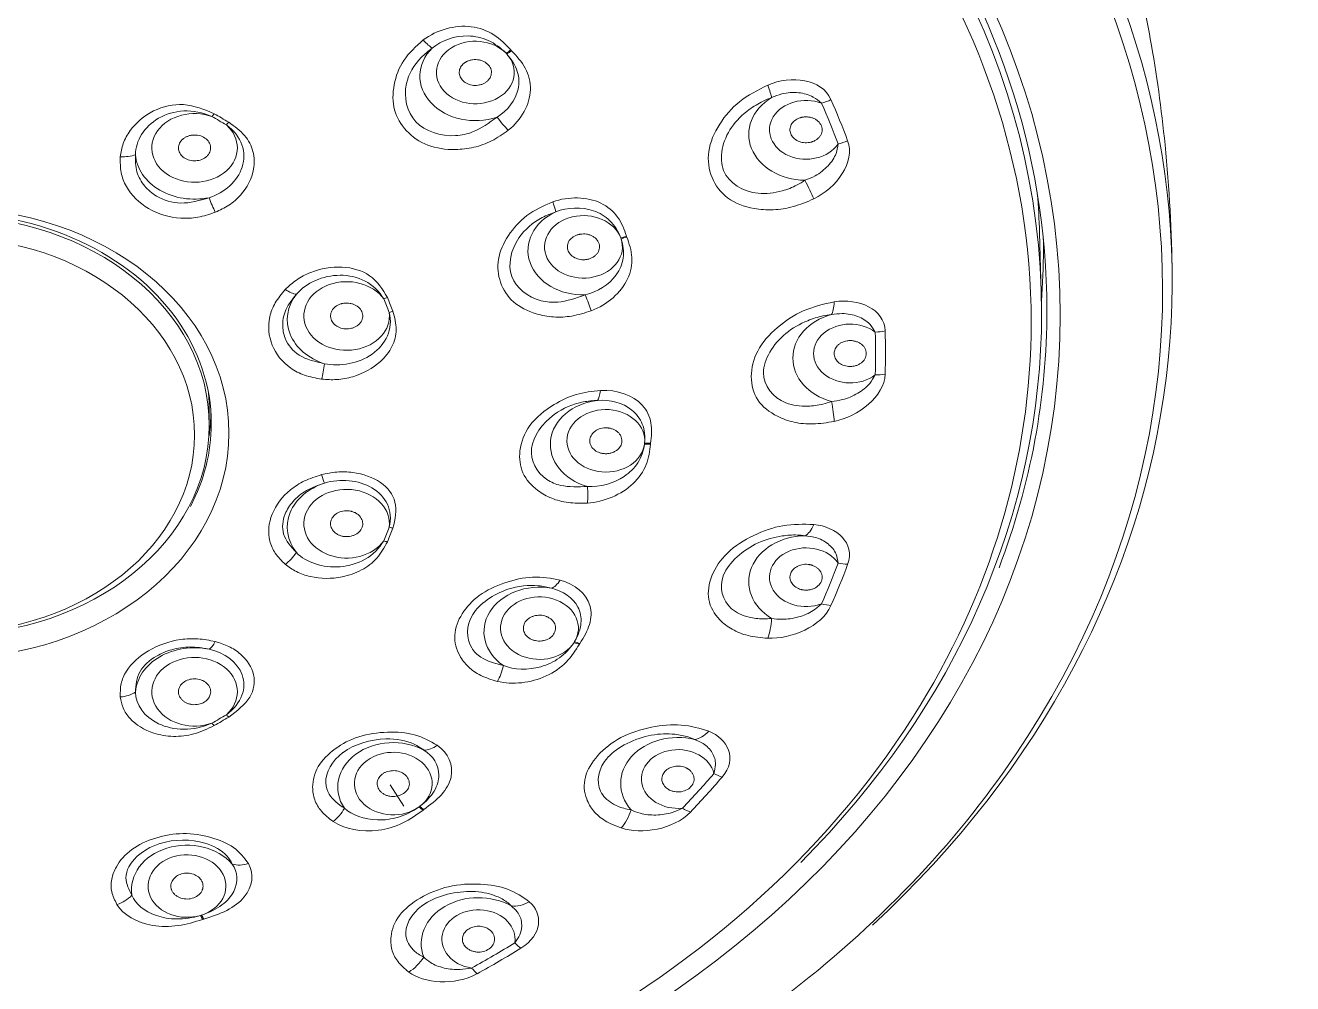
# Model space of a CAD drawing. Extents: x 4791 to 7950, y -233 to 2082.
# Drawn here: x 5966.47 to 6005.82, y 1169.87 to 1199.62 of the extents above; entities that cross this region are included whole.
import ezdxf

# ---------------------------------------------------------------- set-up
doc = ezdxf.new("R2010")
doc.units = 0
doc.header["$LTSCALE"] = 10
doc.header["$MEASUREMENT"] = 0
doc.layers.add('1', color=7, linetype='CONTINUOUS', true_color=0xffffff)

msp = doc.modelspace()

# ---------------------------------------------------------------- linework, layer by layer
at = {"layer": '1', "color": 7, "linetype": 'Continuous', "lineweight": 18}
for p, q in [((5998.017, 1191.34), (5997.963, 1193.181)), ((5972.182, 1187.201), (5972.182, 1187.673)), ((5978.224, 1175.378), (5977.802, 1176.043))]:
    msp.add_line(p, q, dxfattribs=at)
at = {"layer": '1', "color": 7, "linetype": 'Continuous', "lineweight": 13}
for centre, major_axis, ratio, start_param, end_param in [((5964.082, 1191.41), (37.699, 0), 0.802817, 5.785835, 9.921285), ((5964.082, 1190.416), (33.622, 0), 0.802817, 0, 3.141593), ((5978.702, 1199.544), (-0.477, 0.642), 0.171055, 2.055295, 2.752158), ((5980.442, 1198.161), (1.209, 0), 0.802817, 0.662184, 6.914598), ((5980.442, 1198.05), (-1.723, 0), 0.802817, 5.603381, 8.256586), ((5964.082, 1188.243), (21.709, 0), 0.802817, 0.645942, 0.647655), ((5964.082, 1188.256), (21.895, 0), 0.802817, 0.645942, 0.647655), ((5989.253, 1198.25), (-0.384, 0.923), 0.077926, 3.456905, 4.134934), ((5990.712, 1196.241), (-1.779, 0), 0.802817, 5.359245, 7.835444), ((5990.712, 1196.381), (1.136, 0), 0.802817, 1.132001, 5.779503), ((5964.082, 1189.435), (28.789, 0), 0.802817, 0.285362, 0.342957), ((5964.082, 1189.464), (-29.098, 0), 0.802817, 3.426954, 3.484549), ((5971.724, 1195.819), (1.328, 0), 0.802817, 1.151939, 7.016202), ((5964.082, 1187.375), (14.302, 0), 0.802817, 0.923169, 0.961787), ((5964.082, 1187.381), (-14.424, 0), 0.802817, 4.064761, 4.10338), ((5981.318, 1196.762), (-0.498, 0.626), 0.188606, 1.399003, 2.095866), ((5969.373, 1195.944), (-0.797, 0.064), 0.498784, 1.667729, 2.309184), ((5971.724, 1195.707), (-1.842, 0), 0.802817, 0.067887, 1.817068), ((5990.667, 1194.754), (-0.439, 0.899), 0.036724, 4.08237, 4.760399), ((5972.298, 1194.238), (-0.296, 0.743), 0.129985, 1.471955, 2.11341), ((5982.685, 1194.558), (-0.262, 0.756), 0.022344, 3.428244, 4.125107), ((5983.8, 1192.635), (-1.723, 0), 0.802817, 5.233782, 7.886987), ((5983.8, 1192.747), (1.209, 0), 0.802817, 0.292585, 6.544999), ((5964.082, 1188.243), (21.709, 0), 0.802817, 0.276343, 0.278056), ((5964.082, 1188.256), (21.895, 0), 0.802817, 0.276343, 0.278056), ((5976.446, 1190.6), (1.328, 0), 0.802817, 0.52362, 6.387883), ((5976.446, 1190.489), (-1.842, 0), 0.802817, 5.722754, 7.471935), ((5974.45, 1191.86), (-0.583, 0.548), 0.361557, 2.04329, 2.684746), ((5983.874, 1191.206), (-0.285, 0.748), 0.001191, 4.078277, 4.77514), ((5964.082, 1187.375), (14.302, 0), 0.802817, 0.29485, 0.333468), ((5964.082, 1187.381), (-14.424, 0), 0.802817, 3.436443, 3.475061), ((5991.292, 1191.589), (-0.149, 0.989), 0.255139, 3.40608, 4.084109), ((5992.082, 1189.295), (-1.779, 0), 0.802817, 5.045086, 7.521285), ((5992.082, 1189.435), (1.136, 0), 0.802817, 0.817842, 5.465344), ((5964.082, 1189.435), (28.789, 0), 0.802817, 6.254388, 6.311983), ((5964.082, 1189.464), (-29.098, 0), 0.802817, 3.112795, 3.17039), ((5964.082, 1190.416), (33.622, 0), 0.802817, 5.811161, 6.283185), ((5975.568, 1189.099), (0.102, 0.793), 0.235173, 4.123536, 4.764992), ((5984.157, 1188.754), (-0.033, 0.799), 0.23584, 3.38706, 4.083923), ((5984.495, 1186.613), (-1.723, 0), 0.802817, 4.864183, 7.517388), ((5984.495, 1186.725), (1.209, 0), 0.802817, 6.206171, 12.458585), ((5991.292, 1187.914), (-0.207, 0.978), 0.211817, 4.021184, 4.699213), ((5964.082, 1188.243), (21.709, 0), 0.802817, 6.189929, 6.191642), ((5964.082, 1188.256), (21.895, 0), 0.802817, 6.189929, 6.191642), ((5976.446, 1184.039), (-1.842, 0), 0.802817, 5.094435, 6.843617), ((5975.568, 1186.159), (-0.209, 0.772), 0.051066, 2.237408, 2.878863), ((5976.446, 1184.15), (1.328, 0), 0.802817, 6.178487, 12.04275), ((5983.756, 1185.283), (-0.057, 0.798), 0.213942, 4.030695, 4.727559), ((5964.082, 1187.375), (14.302, 0), 0.802817, 5.949717, 5.988335), ((5964.082, 1187.381), (-14.424, 0), 0.802817, 2.808124, 2.846742), ((5990.712, 1182.349), (-1.779, 0), 0.802817, 4.730926, 7.207126), ((5990.667, 1184.749), (0.101, 0.995), 0.430232, 3.401297, 4.079326), ((5990.712, 1182.488), (1.136, 0), 0.802817, 0.503683, 5.151184), ((5974.45, 1183.398), (0.518, 0.61), 0.545664, 4.285942, 4.927398), ((5964.082, 1189.435), (28.789, 0), 0.802817, 5.940229, 5.997824), ((5964.082, 1189.464), (-29.098, 0), 0.802817, 2.798636, 2.856231), ((5982.433, 1180.796), (-1.723, 0), 0.802817, 4.494584, 7.147789), ((5982.917, 1182.915), (0.21, 0.772), 0.4406, 3.413161, 4.110024), ((5982.433, 1180.907), (1.209, 0), 0.802817, 5.836572, 12.088986), ((5989.253, 1181.254), (0.039, 0.999), 0.38903, 4.004609, 4.682638), ((5971.724, 1178.82), (-1.842, 0), 0.802817, 4.466117, 6.215298), ((5972.298, 1181.02), (0.194, 0.776), 0.314092, 3.400765, 4.042221), ((5964.082, 1188.243), (21.709, 0), 0.802817, 5.82033, 5.822043), ((5964.082, 1188.256), (21.895, 0), 0.802817, 5.82033, 5.822043), ((5971.724, 1178.932), (1.328, 0), 0.802817, 5.550169, 11.414432), ((5980.981, 1179.794), (0.184, 0.778), 0.420913, 4.049348, 4.746211), ((5969.373, 1179.314), (0.796, 0.076), 0.682891, 4.703911, 5.345367), ((5964.082, 1187.375), (14.302, 0), 0.802817, 5.321398, 5.360017), ((5964.082, 1187.381), (-14.424, 0), 0.802817, 2.179806, 2.218424), ((5977.893, 1175.969), (-1.723, 0), 0.802817, 4.124985, 6.77819), ((5986.735, 1176.082), (-1.779, 0), 0.802817, 4.416767, 6.892966), ((5987.44, 1178.399), (0.372, 0.928), 0.586065, 3.453141, 4.13117), ((5977.893, 1176.081), (1.209, 0), 0.802817, 5.466973, 11.719387), ((5979.133, 1177.83), (0.466, 0.65), 0.60897, 3.524004, 4.220867), ((5986.735, 1176.222), (1.136, 0), 0.802817, 0.189523, 4.837025), ((5964.082, 1189.435), (28.789, 0), 0.802817, 5.626069, 5.683664), ((5964.082, 1189.464), (-29.098, 0), 0.802817, 2.484477, 2.542072), ((5975.924, 1175.481), (0.44, 0.668), 0.594154, 4.150374, 4.847237), ((5964.082, 1188.243), (21.709, 0), 0.802817, 5.450731, 5.452444), ((5964.082, 1188.256), (21.895, 0), 0.802817, 5.450731, 5.452444), ((5984.75, 1175.426), (0.305, 0.952), 0.551016, 4.041311, 4.719339), ((5971.488, 1172.785), (-1.723, 0), 0.802817, 3.755386, 6.408591), ((5971.488, 1172.897), (1.209, 0), 0.802817, 5.097374, 11.349788), ((5973.317, 1174.185), (0.701, 0.386), 0.71821, 3.743966, 4.440829), ((5969.268, 1172.926), (0.681, 0.421), 0.710265, 4.358529, 5.055392), ((5980.54, 1171.109), (-1.779, 0), 0.802817, 4.102608, 6.578807), ((5981.927, 1173.16), (0.657, 0.753), 0.707384, 3.581206, 4.259235), ((5964.082, 1188.243), (21.709, 0), 0.802817, 5.081131, 5.082845), ((5980.54, 1171.249), (1.136, 0), 0.802817, 6.158549, 10.806051), ((5964.082, 1188.256), (21.895, 0), 0.802817, 5.081131, 5.082845), ((5964.082, 1189.435), (28.789, 0), 0.802817, 5.31191, 5.369505), ((5964.082, 1189.464), (-29.098, 0), 0.802817, 2.170317, 2.227912), ((5978.224, 1171), (0.588, 0.809), 0.68192, 4.148747, 4.826776)]:
    msp.add_ellipse(centre, major_axis=major_axis, ratio=ratio, start_param=start_param, end_param=end_param, dxfattribs=at)
at = {"layer": '1', "color": 7, "linetype": 'Continuous', "lineweight": 18}
for centre, major_axis, ratio, start_param, end_param in [((5964.082, 1191.685), (-37.999, 0), 0.802817, 2.426765, 7.349349), ((5964.082, 1190.784), (34.11, 0), 0.802817, 0, 3.141593), ((5964.082, 1190.7), (-33.944, 0), 0.802817, 3.141593, 6.283185), ((5981.395, 1199.235), (0.582, 0.549), 0.47549, 4.291147, 4.525562), ((5981.418, 1199.211), (-0.583, -0.548), 0.476105, 1.1504, 1.384815), ((5991.195, 1197.803), (-0.914, -0.406), 0.561503, 1.326064, 1.639952), ((5972.264, 1197.27), (0.391, 0.698), 0.341074, 4.165272, 4.318919), ((5972.711, 1197.009), (-0.415, -0.684), 0.3597, 1.036066, 1.189713), ((5991.707, 1196.537), (0.939, 0.343), 0.572113, 4.506294, 4.820182), ((5964.082, 1192.542), (-33.89, 0), 0.802817, 3.165155, 3.210217), ((5964.082, 1187.251), (8.162, 0), 0.802817, 0, 3.141593), ((5984.957, 1193.504), (0.754, 0.268), 0.573324, 4.511292, 4.745707), ((5984.967, 1193.475), (-0.754, -0.266), 0.573604, 1.370875, 1.60529), ((5964.082, 1192.661), (-34, 0), 0.802817, 3.141593, 3.154355), ((5964.082, 1192.661), (-34, 0), 0.802817, 3.08259, 3.141593), ((5977.596, 1191.61), (0.735, 0.317), 0.56338, 4.473923, 4.62757), ((5977.767, 1191.189), (-0.748, -0.283), 0.570495, 1.35824, 1.511887), ((5964.082, 1190.7), (-33.944, 0), 0.802817, 2.464874, 3.141593), ((5964.082, 1190.784), (34.11, 0), 0.802817, 5.986698, 6.283185), ((5992.859, 1190.696), (-0.999, -0.036), 0.595978, 1.549416, 1.863304), ((5992.859, 1189.365), (0.999, -0.036), 0.595978, 4.73377, 5.047658), ((5964.082, 1187.673), (8.1, 0), 0.802817, 0, 0.086737), ((5964.082, 1187.673), (8.15, 0), 0.802817, 6.162038, 6.274546), ((5964.082, 1187.251), (8.162, 0), 0.802817, 5.881454, 6.283185), ((5985.697, 1187.097), (-0.795, 0.093), 0.593634, 1.639844, 1.874259), ((5985.7, 1187.127), (0.795, -0.091), 0.593728, 4.780176, 5.014591), ((5977.767, 1184.516), (0.748, -0.283), 0.570495, 4.924945, 5.078592), ((5977.596, 1184.094), (-0.735, 0.317), 0.56338, 1.809262, 1.962909), ((5991.707, 1183.525), (-0.939, 0.343), 0.572113, 1.776892, 2.09078), ((5991.195, 1182.259), (0.914, -0.406), 0.561503, 4.957121, 5.27101), ((5983.507, 1180.938), (-0.679, 0.422), 0.533491, 1.89099, 2.125405), ((5983.524, 1180.965), (0.68, -0.421), 0.533946, 5.031556, 5.265971), ((5964.082, 1190.416), (33.622, 0), 0.802817, 3.695986, 5.811161), ((5972.264, 1178.435), (-0.391, 0.698), 0.341074, 2.117913, 2.27156), ((5972.711, 1178.695), (0.415, -0.684), 0.3597, 5.247119, 5.400766), ((5964.082, 1191.41), (37.699, 0), 0.802817, 5.156583, 5.785835), ((5987.851, 1176.99), (-0.761, 0.648), 0.492247, 1.967614, 2.281502), ((5978.694, 1175.83), (-0.472, 0.646), 0.401296, 2.073075, 2.30749), ((5978.721, 1175.851), (0.473, -0.645), 0.402051, 5.214009, 5.448424), ((5986.876, 1175.913), (0.721, -0.693), 0.472065, 5.138271, 5.45216), ((5971.907, 1172.463), (-0.237, 0.764), 0.214905, 2.176636, 2.411051), ((5971.942, 1172.474), (0.238, -0.764), 0.215857, 5.317918, 5.552333), ((5981.668, 1171.732), (-0.527, 0.85), 0.364196, 2.102354, 2.416242), ((5980.326, 1170.949), (0.481, -0.877), 0.336418, 5.262421, 5.576309)]:
    msp.add_ellipse(centre, major_axis=major_axis, ratio=ratio, start_param=start_param, end_param=end_param, dxfattribs=at)
for centre, major_axis in [((5964.082, 1190.624), (-34.52, 0)), ((5964.082, 1187.201), (-8.1, 0))]:
    msp.add_ellipse(centre, major_axis=major_axis, ratio=0.802817, dxfattribs=at)
at = {"layer": '1', "color": 7, "linetype": 'Continuous', "lineweight": 13}
for centre, major_axis in [((5964.082, 1186.959), (-8.709, 0)), ((5964.082, 1186.904), (7.641, 0))]:
    msp.add_ellipse(centre, major_axis=major_axis, ratio=0.802817, dxfattribs=at)
at = {"layer": '1', "color": 7, "linetype": 'Continuous', "lineweight": 18}
for points, knots in [([(6002.081, 1191.852), (6002.07, 1193.214), (6001.936, 1195.673), (6001.48, 1198.956), (6000.965, 1201.432), (6000.496, 1203.245), (6000.076, 1204.663), (5999.65, 1205.949), (5999.172, 1207.256), (5998.531, 1208.847), (5997.56, 1210.978), (5996.052, 1213.795), (5993.845, 1217.184), (5991.987, 1219.466), (5990.9, 1220.652)], [0, 0, 0, 0, 0.128474, 0.233219, 0.313212, 0.367991, 0.411653, 0.454626, 0.496901, 0.544064, 0.617151, 0.71802, 0.846086, 1, 1, 1, 1]), ([(5980.745, 1197.842), (5980.758, 1197.85), (5980.784, 1197.867), (5980.83, 1197.906), (5980.88, 1197.962), (5980.921, 1198.037), (5980.95, 1198.145), (5980.933, 1198.284), (5980.831, 1198.431), (5980.69, 1198.517), (5980.559, 1198.554), (5980.456, 1198.565), (5980.354, 1198.559), (5980.256, 1198.537), (5980.189, 1198.509), (5980.148, 1198.486), (5980.122, 1198.47), (5980.055, 1198.423), (5979.972, 1198.326), (5979.937, 1198.201), (5979.945, 1198.101), (5979.967, 1198.028), (5980.006, 1197.96), (5980.077, 1197.878), (5980.202, 1197.798), (5980.385, 1197.752), (5980.546, 1197.763), (5980.649, 1197.794), (5980.705, 1197.819), (5980.732, 1197.834), (5980.745, 1197.842)], [0, 0, 0, 0, 0.015625, 0.03125, 0.0625, 0.09375, 0.125, 0.1875, 0.25, 0.3125, 0.34375, 0.375, 0.40625, 0.4375, 0.46875, 0.476562, 0.484375, 0.5, 0.5625, 0.625, 0.65625, 0.6875, 0.71875, 0.75, 0.8125, 0.875, 0.9375, 0.96875, 0.984375, 1, 1, 1, 1]), ([(5991.195, 1197.207), (5991.112, 1197.276), (5990.914, 1197.443), (5990.477, 1197.559), (5990.016, 1197.53), (5989.747, 1197.423), (5989.64, 1197.381)], [0, 0, 0, 0, 0.208279, 0.500324, 0.801781, 1, 1, 1, 1]), ([(5990.867, 1195.999), (5990.875, 1196.001), (5990.891, 1196.006), (5990.923, 1196.017), (5990.978, 1196.039), (5991.048, 1196.08), (5991.118, 1196.142), (5991.189, 1196.239), (5991.227, 1196.379), (5991.183, 1196.548), (5991.076, 1196.666), (5990.96, 1196.733), (5990.863, 1196.767), (5990.76, 1196.783), (5990.674, 1196.783), (5990.616, 1196.775), (5990.584, 1196.769), (5990.564, 1196.764), (5990.548, 1196.76), (5990.533, 1196.756), (5990.506, 1196.747), (5990.426, 1196.716), (5990.341, 1196.658), (5990.272, 1196.576), (5990.223, 1196.486), (5990.202, 1196.364), (5990.241, 1196.221), (5990.345, 1196.095), (5990.499, 1196.008), (5990.652, 1195.977), (5990.773, 1195.981), (5990.833, 1195.991), (5990.863, 1195.998), (5990.867, 1195.999)], [0, 0, 0, 0, 0.007812, 0.015625, 0.03125, 0.0625, 0.09375, 0.125, 0.1875, 0.25, 0.3125, 0.34375, 0.375, 0.40625, 0.4375, 0.453125, 0.460938, 0.46875, 0.472656, 0.476562, 0.484375, 0.5, 0.5625, 0.59375, 0.625, 0.6875, 0.75, 0.8125, 0.875, 0.9375, 0.96875, 0.996094, 1, 1, 1, 1]), ([(5972.128, 1195.583), (5972.138, 1195.594), (5972.156, 1195.616), (5972.187, 1195.664), (5972.214, 1195.727), (5972.227, 1195.807), (5972.217, 1195.915), (5972.155, 1196.042), (5972.012, 1196.16), (5971.822, 1196.223), (5971.65, 1196.222), (5971.523, 1196.189), (5971.435, 1196.15), (5971.372, 1196.106), (5971.334, 1196.071), (5971.315, 1196.05), (5971.288, 1196.017), (5971.255, 1195.965), (5971.22, 1195.864), (5971.222, 1195.733), (5971.298, 1195.59), (5971.435, 1195.479), (5971.615, 1195.417), (5971.811, 1195.413), (5971.964, 1195.46), (5972.066, 1195.523), (5972.109, 1195.562), (5972.128, 1195.583)], [0, 0, 0, 0, 0.015625, 0.03125, 0.0625, 0.09375, 0.125, 0.1875, 0.25, 0.3125, 0.375, 0.40625, 0.4375, 0.46875, 0.484375, 0.492188, 0.5, 0.53125, 0.5625, 0.625, 0.6875, 0.75, 0.8125, 0.875, 0.9375, 0.96875, 1, 1, 1, 1]), ([(5990.679, 1194.814), (5990.787, 1194.856), (5991.056, 1194.963), (5991.413, 1195.247), (5991.657, 1195.607), (5991.692, 1195.842), (5991.707, 1195.941)], [0, 0, 0, 0, 0.200427, 0.49953, 0.790892, 1, 1, 1, 1]), ([(5983.939, 1192.361), (5983.955, 1192.365), (5983.986, 1192.374), (5984.047, 1192.396), (5984.119, 1192.434), (5984.191, 1192.493), (5984.266, 1192.584), (5984.313, 1192.719), (5984.284, 1192.886), (5984.192, 1193.007), (5984.086, 1193.079), (5983.995, 1193.12), (5983.897, 1193.143), (5983.796, 1193.151), (5983.721, 1193.144), (5983.673, 1193.135), (5983.641, 1193.128), (5983.557, 1193.103), (5983.436, 1193.036), (5983.347, 1192.93), (5983.309, 1192.835), (5983.297, 1192.761), (5983.303, 1192.686), (5983.333, 1192.589), (5983.413, 1192.478), (5983.563, 1192.382), (5983.717, 1192.345), (5983.828, 1192.345), (5983.892, 1192.352), (5983.923, 1192.358), (5983.939, 1192.361)], [0, 0, 0, 0, 0.015625, 0.03125, 0.0625, 0.09375, 0.125, 0.1875, 0.25, 0.3125, 0.34375, 0.375, 0.40625, 0.4375, 0.46875, 0.476562, 0.484375, 0.5, 0.5625, 0.625, 0.65625, 0.6875, 0.71875, 0.75, 0.8125, 0.875, 0.9375, 0.96875, 0.984375, 1, 1, 1, 1]), ([(5976.601, 1190.219), (5976.617, 1190.223), (5976.648, 1190.232), (5976.707, 1190.256), (5976.776, 1190.295), (5976.845, 1190.354), (5976.916, 1190.445), (5976.959, 1190.577), (5976.929, 1190.74), (5976.822, 1190.881), (5976.682, 1190.961), (5976.555, 1190.995), (5976.455, 1191.004), (5976.372, 1190.999), (5976.316, 1190.988), (5976.285, 1190.98), (5976.239, 1190.967), (5976.174, 1190.94), (5976.072, 1190.875), (5975.978, 1190.768), (5975.934, 1190.616), (5975.964, 1190.461), (5976.064, 1190.326), (5976.22, 1190.231), (5976.378, 1190.197), (5976.507, 1190.199), (5976.57, 1190.211), (5976.601, 1190.219)], [0, 0, 0, 0, 0.015625, 0.03125, 0.0625, 0.09375, 0.125, 0.1875, 0.25, 0.3125, 0.375, 0.40625, 0.4375, 0.46875, 0.484375, 0.492188, 0.5, 0.53125, 0.5625, 0.625, 0.6875, 0.75, 0.8125, 0.875, 0.9375, 0.96875, 1, 1, 1, 1]), ([(5977.767, 1190.712), (5977.832, 1190.456), (5977.81, 1190.204), (5977.614, 1189.759), (5977.443, 1189.564), (5976.816, 1189.122), (5976.247, 1189.021), (5975.759, 1189.116)], [0, 0, 0, 0, 0.25, 0.25, 0.5, 0.5, 1, 1, 1, 1]), ([(5992.859, 1190.1), (5992.808, 1190.187), (5992.686, 1190.395), (5992.328, 1190.611), (5991.897, 1190.696), (5991.614, 1190.659), (5991.501, 1190.645)], [0, 0, 0, 0, 0.208279, 0.500324, 0.801781, 1, 1, 1, 1]), ([(5992.083, 1189.033), (5992.091, 1189.033), (5992.109, 1189.034), (5992.143, 1189.036), (5992.203, 1189.043), (5992.286, 1189.065), (5992.377, 1189.107), (5992.481, 1189.181), (5992.571, 1189.305), (5992.595, 1189.477), (5992.538, 1189.616), (5992.454, 1189.708), (5992.374, 1189.764), (5992.283, 1189.805), (5992.201, 1189.826), (5992.143, 1189.833), (5992.11, 1189.836), (5992.089, 1189.836), (5992.073, 1189.836), (5992.056, 1189.836), (5992.028, 1189.834), (5991.939, 1189.824), (5991.836, 1189.79), (5991.739, 1189.729), (5991.658, 1189.656), (5991.591, 1189.545), (5991.573, 1189.399), (5991.623, 1189.254), (5991.736, 1189.132), (5991.87, 1189.065), (5991.986, 1189.039), (5992.048, 1189.033), (5992.079, 1189.033), (5992.083, 1189.033)], [0, 0, 0, 0, 0.007812, 0.015625, 0.03125, 0.0625, 0.09375, 0.125, 0.1875, 0.25, 0.3125, 0.34375, 0.375, 0.40625, 0.4375, 0.453125, 0.460938, 0.46875, 0.472656, 0.476562, 0.484375, 0.5, 0.5625, 0.59375, 0.625, 0.6875, 0.75, 0.8125, 0.875, 0.9375, 0.96875, 0.996094, 1, 1, 1, 1]), ([(5991.501, 1187.945), (5991.615, 1187.96), (5991.898, 1187.996), (5992.328, 1188.18), (5992.685, 1188.464), (5992.808, 1188.679), (5992.859, 1188.769)], [0, 0, 0, 0, 0.200427, 0.49953, 0.790892, 1, 1, 1, 1]), ([(5984.451, 1186.325), (5984.468, 1186.323), (5984.501, 1186.322), (5984.568, 1186.326), (5984.652, 1186.34), (5984.745, 1186.374), (5984.856, 1186.438), (5984.961, 1186.55), (5985.009, 1186.714), (5984.977, 1186.853), (5984.912, 1186.952), (5984.845, 1187.015), (5984.764, 1187.066), (5984.673, 1187.103), (5984.6, 1187.118), (5984.551, 1187.124), (5984.518, 1187.126), (5984.429, 1187.127), (5984.286, 1187.1), (5984.156, 1187.027), (5984.077, 1186.949), (5984.033, 1186.883), (5984.004, 1186.812), (5983.988, 1186.713), (5984.013, 1186.586), (5984.11, 1186.453), (5984.237, 1186.374), (5984.341, 1186.341), (5984.403, 1186.329), (5984.435, 1186.326), (5984.451, 1186.325)], [0, 0, 0, 0, 0.015625, 0.03125, 0.0625, 0.09375, 0.125, 0.1875, 0.25, 0.3125, 0.34375, 0.375, 0.40625, 0.4375, 0.46875, 0.476562, 0.484375, 0.5, 0.5625, 0.625, 0.65625, 0.6875, 0.71875, 0.75, 0.8125, 0.875, 0.9375, 0.96875, 0.984375, 1, 1, 1, 1]), ([(5976.292, 1183.768), (5976.308, 1183.764), (5976.34, 1183.757), (5976.406, 1183.749), (5976.49, 1183.748), (5976.588, 1183.763), (5976.712, 1183.803), (5976.844, 1183.89), (5976.94, 1184.035), (5976.956, 1184.2), (5976.902, 1184.331), (5976.823, 1184.418), (5976.749, 1184.473), (5976.678, 1184.507), (5976.625, 1184.525), (5976.594, 1184.534), (5976.547, 1184.544), (5976.474, 1184.553), (5976.344, 1184.549), (5976.19, 1184.506), (5976.043, 1184.404), (5975.954, 1184.265), (5975.936, 1184.109), (5975.993, 1183.958), (5976.096, 1183.856), (5976.202, 1183.797), (5976.261, 1183.776), (5976.292, 1183.768)], [0, 0, 0, 0, 0.015625, 0.03125, 0.0625, 0.09375, 0.125, 0.1875, 0.25, 0.3125, 0.375, 0.40625, 0.4375, 0.46875, 0.484375, 0.492188, 0.5, 0.53125, 0.5625, 0.625, 0.6875, 0.75, 0.8125, 0.875, 0.9375, 0.96875, 1, 1, 1, 1]), ([(5991.707, 1182.928), (5991.692, 1183.023), (5991.657, 1183.251), (5991.413, 1183.545), (5991.055, 1183.729), (5990.786, 1183.763), (5990.679, 1183.777)], [0, 0, 0, 0, 0.208279, 0.500324, 0.801781, 1, 1, 1, 1]), ([(5990.558, 1182.106), (5990.566, 1182.104), (5990.582, 1182.1), (5990.616, 1182.094), (5990.676, 1182.086), (5990.764, 1182.086), (5990.866, 1182.103), (5990.994, 1182.148), (5991.127, 1182.243), (5991.216, 1182.401), (5991.216, 1182.547), (5991.17, 1182.656), (5991.116, 1182.729), (5991.045, 1182.791), (5990.976, 1182.831), (5990.923, 1182.852), (5990.893, 1182.863), (5990.873, 1182.868), (5990.857, 1182.872), (5990.842, 1182.876), (5990.814, 1182.882), (5990.726, 1182.894), (5990.614, 1182.887), (5990.498, 1182.854), (5990.393, 1182.804), (5990.287, 1182.716), (5990.214, 1182.581), (5990.206, 1182.43), (5990.266, 1182.287), (5990.368, 1182.19), (5990.468, 1182.136), (5990.525, 1182.115), (5990.554, 1182.107), (5990.558, 1182.106)], [0, 0, 0, 0, 0.007812, 0.015625, 0.03125, 0.0625, 0.09375, 0.125, 0.1875, 0.25, 0.3125, 0.34375, 0.375, 0.40625, 0.4375, 0.453125, 0.460938, 0.46875, 0.472656, 0.476562, 0.484375, 0.5, 0.5625, 0.59375, 0.625, 0.6875, 0.75, 0.8125, 0.875, 0.9375, 0.96875, 0.996094, 1, 1, 1, 1]), ([(5989.64, 1181.209), (5989.748, 1181.196), (5990.017, 1181.162), (5990.478, 1181.232), (5990.914, 1181.415), (5991.112, 1181.59), (5991.195, 1181.663)], [0, 0, 0, 0, 0.200427, 0.49953, 0.790892, 1, 1, 1, 1]), ([(5982.213, 1180.547), (5982.227, 1180.541), (5982.258, 1180.531), (5982.322, 1180.514), (5982.406, 1180.504), (5982.509, 1180.508), (5982.641, 1180.535), (5982.789, 1180.609), (5982.908, 1180.748), (5982.941, 1180.888), (5982.924, 1180.998), (5982.89, 1181.077), (5982.838, 1181.148), (5982.769, 1181.208), (5982.708, 1181.244), (5982.665, 1181.263), (5982.636, 1181.275), (5982.552, 1181.302), (5982.407, 1181.318), (5982.253, 1181.287), (5982.145, 1181.238), (5982.074, 1181.189), (5982.015, 1181.131), (5981.956, 1181.043), (5981.921, 1180.918), (5981.953, 1180.766), (5982.035, 1180.655), (5982.117, 1180.595), (5982.17, 1180.566), (5982.198, 1180.553), (5982.213, 1180.547)], [0, 0, 0, 0, 0.015625, 0.03125, 0.0625, 0.09375, 0.125, 0.1875, 0.25, 0.3125, 0.34375, 0.375, 0.40625, 0.4375, 0.46875, 0.476562, 0.484375, 0.5, 0.5625, 0.625, 0.65625, 0.6875, 0.71875, 0.75, 0.8125, 0.875, 0.9375, 0.96875, 0.984375, 1, 1, 1, 1]), ([(5971.319, 1178.696), (5971.329, 1178.685), (5971.35, 1178.664), (5971.397, 1178.626), (5971.464, 1178.586), (5971.555, 1178.551), (5971.685, 1178.525), (5971.855, 1178.533), (5972.039, 1178.606), (5972.173, 1178.732), (5972.224, 1178.863), (5972.225, 1178.971), (5972.205, 1179.05), (5972.173, 1179.111), (5972.143, 1179.151), (5972.124, 1179.172), (5972.094, 1179.203), (5972.042, 1179.245), (5971.933, 1179.303), (5971.777, 1179.341), (5971.584, 1179.327), (5971.41, 1179.257), (5971.281, 1179.139), (5971.216, 1178.99), (5971.224, 1178.859), (5971.268, 1178.761), (5971.3, 1178.717), (5971.319, 1178.696)], [0, 0, 0, 0, 0.015625, 0.03125, 0.0625, 0.09375, 0.125, 0.1875, 0.25, 0.3125, 0.375, 0.40625, 0.4375, 0.46875, 0.484375, 0.492188, 0.5, 0.53125, 0.5625, 0.625, 0.6875, 0.75, 0.8125, 0.875, 0.9375, 0.96875, 1, 1, 1, 1]), ([(5987.851, 1176.394), (5987.874, 1176.487), (5987.93, 1176.713), (5987.824, 1177.051), (5987.573, 1177.313), (5987.344, 1177.41), (5987.253, 1177.448)], [0, 0, 0, 0, 0.208279, 0.500324, 0.801781, 1, 1, 1, 1]), ([(5977.525, 1175.809), (5977.537, 1175.799), (5977.56, 1175.78), (5977.613, 1175.747), (5977.686, 1175.712), (5977.784, 1175.686), (5977.92, 1175.673), (5978.09, 1175.699), (5978.264, 1175.795), (5978.358, 1175.915), (5978.392, 1176.023), (5978.396, 1176.106), (5978.379, 1176.188), (5978.342, 1176.264), (5978.301, 1176.315), (5978.269, 1176.345), (5978.247, 1176.365), (5978.182, 1176.414), (5978.054, 1176.471), (5977.896, 1176.487), (5977.773, 1176.473), (5977.685, 1176.448), (5977.604, 1176.411), (5977.509, 1176.346), (5977.421, 1176.239), (5977.381, 1176.088), (5977.409, 1175.961), (5977.458, 1175.881), (5977.494, 1175.838), (5977.514, 1175.818), (5977.525, 1175.809)], [0, 0, 0, 0, 0.015625, 0.03125, 0.0625, 0.09375, 0.125, 0.1875, 0.25, 0.3125, 0.34375, 0.375, 0.40625, 0.4375, 0.46875, 0.476562, 0.484375, 0.5, 0.5625, 0.625, 0.65625, 0.6875, 0.71875, 0.75, 0.8125, 0.875, 0.9375, 0.96875, 0.984375, 1, 1, 1, 1]), ([(5986.441, 1175.897), (5986.448, 1175.893), (5986.462, 1175.885), (5986.492, 1175.87), (5986.546, 1175.848), (5986.629, 1175.827), (5986.733, 1175.818), (5986.872, 1175.829), (5987.035, 1175.886), (5987.181, 1176.014), (5987.237, 1176.153), (5987.235, 1176.268), (5987.212, 1176.351), (5987.169, 1176.427), (5987.118, 1176.483), (5987.076, 1176.516), (5987.051, 1176.533), (5987.034, 1176.543), (5987.021, 1176.551), (5987.007, 1176.558), (5986.983, 1176.571), (5986.904, 1176.604), (5986.796, 1176.626), (5986.672, 1176.622), (5986.553, 1176.601), (5986.419, 1176.543), (5986.297, 1176.433), (5986.231, 1176.292), (5986.233, 1176.141), (5986.293, 1176.023), (5986.367, 1175.947), (5986.413, 1175.914), (5986.438, 1175.899), (5986.441, 1175.897)], [0, 0, 0, 0, 0.007812, 0.015625, 0.03125, 0.0625, 0.09375, 0.125, 0.1875, 0.25, 0.3125, 0.34375, 0.375, 0.40625, 0.4375, 0.453125, 0.460938, 0.46875, 0.472656, 0.476562, 0.484375, 0.5, 0.5625, 0.59375, 0.625, 0.6875, 0.75, 0.8125, 0.875, 0.9375, 0.96875, 0.996094, 1, 1, 1, 1]), ([(5985.277, 1175.265), (5985.369, 1175.225), (5985.598, 1175.128), (5986.044, 1175.083), (5986.515, 1175.151), (5986.77, 1175.268), (5986.876, 1175.317)], [0, 0, 0, 0, 0.200427, 0.49953, 0.790892, 1, 1, 1, 1]), ([(5971.023, 1172.75), (5971.029, 1172.737), (5971.042, 1172.713), (5971.076, 1172.667), (5971.129, 1172.613), (5971.208, 1172.561), (5971.329, 1172.509), (5971.5, 1172.484), (5971.705, 1172.522), (5971.847, 1172.607), (5971.927, 1172.699), (5971.968, 1172.775), (5971.989, 1172.856), (5971.989, 1172.937), (5971.974, 1172.997), (5971.958, 1173.034), (5971.946, 1173.059), (5971.907, 1173.124), (5971.813, 1173.214), (5971.674, 1173.275), (5971.552, 1173.297), (5971.459, 1173.3), (5971.367, 1173.288), (5971.249, 1173.255), (5971.119, 1173.182), (5971.014, 1173.052), (5970.982, 1172.925), (5970.992, 1172.837), (5971.006, 1172.787), (5971.017, 1172.762), (5971.023, 1172.75)], [0, 0, 0, 0, 0.015625, 0.03125, 0.0625, 0.09375, 0.125, 0.1875, 0.25, 0.3125, 0.34375, 0.375, 0.40625, 0.4375, 0.46875, 0.476562, 0.484375, 0.5, 0.5625, 0.625, 0.65625, 0.6875, 0.71875, 0.75, 0.8125, 0.875, 0.9375, 0.96875, 0.984375, 1, 1, 1, 1]), ([(5981.668, 1171.135), (5981.726, 1171.219), (5981.868, 1171.419), (5981.91, 1171.765), (5981.792, 1172.074), (5981.625, 1172.221), (5981.559, 1172.28)], [0, 0, 0, 0, 0.208279, 0.500324, 0.801781, 1, 1, 1, 1]), ([(5980.136, 1171.013), (5980.141, 1171.007), (5980.152, 1170.996), (5980.174, 1170.975), (5980.217, 1170.94), (5980.288, 1170.899), (5980.383, 1170.865), (5980.52, 1170.841), (5980.697, 1170.855), (5980.884, 1170.941), (5980.991, 1171.059), (5981.034, 1171.168), (5981.044, 1171.253), (5981.032, 1171.336), (5981.005, 1171.402), (5980.978, 1171.444), (5980.961, 1171.467), (5980.949, 1171.48), (5980.939, 1171.491), (5980.929, 1171.501), (5980.911, 1171.519), (5980.849, 1171.57), (5980.754, 1171.618), (5980.635, 1171.645), (5980.514, 1171.655), (5980.363, 1171.633), (5980.205, 1171.559), (5980.088, 1171.441), (5980.032, 1171.296), (5980.043, 1171.17), (5980.085, 1171.079), (5980.116, 1171.036), (5980.134, 1171.015), (5980.136, 1171.013)], [0, 0, 0, 0, 0.007812, 0.015625, 0.03125, 0.0625, 0.09375, 0.125, 0.1875, 0.25, 0.3125, 0.34375, 0.375, 0.40625, 0.4375, 0.453125, 0.460938, 0.46875, 0.472656, 0.476562, 0.484375, 0.5, 0.5625, 0.59375, 0.625, 0.6875, 0.75, 0.8125, 0.875, 0.9375, 0.96875, 0.996094, 1, 1, 1, 1]), ([(5978.839, 1170.693), (5978.906, 1170.634), (5979.072, 1170.486), (5979.46, 1170.336), (5979.922, 1170.284), (5980.207, 1170.333), (5980.326, 1170.353)], [0, 0, 0, 0, 0.200427, 0.49953, 0.790892, 1, 1, 1, 1])]:
    msp.add_open_spline(points, degree=3, knots=knots, dxfattribs=at)
at = {"layer": '1', "color": 7, "linetype": 'Continuous', "lineweight": 13}
for points, knots in [([(5981.543, 1198.861), (5981.385, 1199.029), (5981.219, 1199.201), (5980.81, 1199.461), (5980.57, 1199.549), (5979.808, 1199.646), (5979.247, 1199.485), (5978.827, 1199.173)], [0, 0, 0, 0, 0.25, 0.25, 0.5, 0.5, 1, 1, 1, 1]), ([(5981.466, 1196.367), (5981.297, 1196.248), (5980.971, 1196.018), (5980.398, 1195.818), (5979.717, 1195.738), (5978.936, 1195.845), (5978.267, 1196.316), (5977.863, 1196.99), (5977.879, 1197.78), (5978.162, 1198.574), (5978.603, 1198.971), (5978.827, 1199.173)], [0, 0, 0, 0, 0.087607, 0.169371, 0.250856, 0.377447, 0.501128, 0.621802, 0.747777, 0.872041, 1, 1, 1, 1]), ([(5979.102, 1198.919), (5979.393, 1199.157), (5979.799, 1199.307), (5980.426, 1199.29), (5980.64, 1199.245), (5981.044, 1199.064), (5981.234, 1198.926), (5981.395, 1198.758)], [0, 0, 0, 0, 0.5, 0.5, 0.75, 0.75, 1, 1, 1, 1]), ([(5979.102, 1198.919), (5978.983, 1198.825), (5978.609, 1198.529), (5978.139, 1197.71), (5978.314, 1196.932), (5978.879, 1196.333), (5979.551, 1196.111), (5980.485, 1196.312), (5980.875, 1196.599), (5981.117, 1196.777)], [0, 0, 0, 0, 0.080562, 0.253207, 0.499831, 0.500495, 0.747529, 0.843295, 1, 1, 1, 1]), ([(5981.418, 1198.734), (5981.577, 1198.562), (5981.687, 1198.381), (5981.803, 1198.01), (5981.807, 1197.823), (5981.693, 1197.292), (5981.443, 1196.98), (5981.117, 1196.777)], [0, 0, 0, 0, 0.25, 0.25, 0.5, 0.5, 1, 1, 1, 1]), ([(5981.466, 1196.367), (5981.875, 1196.693), (5982.14, 1197.165), (5982.157, 1197.863), (5982.101, 1198.091), (5981.883, 1198.495), (5981.726, 1198.667), (5981.566, 1198.837)], [0, 0, 0, 0, 0.5, 0.5, 0.75, 0.75, 1, 1, 1, 1]), ([(5990.952, 1194.238), (5990.741, 1194.147), (5990.332, 1193.972), (5989.69, 1193.877), (5988.977, 1193.928), (5988.226, 1194.202), (5987.733, 1194.874), (5987.609, 1195.715), (5987.98, 1196.563), (5988.623, 1197.316), (5989.217, 1197.616), (5989.522, 1197.771)], [0, 0, 0, 0, 0.087456, 0.169153, 0.25014, 0.377375, 0.499739, 0.622279, 0.749894, 0.871256, 1, 1, 1, 1]), ([(5969.418, 1195.542), (5969.441, 1195.68), (5969.488, 1195.965), (5969.783, 1196.494), (5970.388, 1197.029), (5971.429, 1197.263), (5972.024, 1197.01), (5972.334, 1196.879)], [0, 0, 0, 0, 0.121003, 0.24993, 0.500418, 0.740079, 1, 1, 1, 1]), ([(5989.64, 1197.381), (5989.552, 1197.346), (5989.311, 1197.249), (5988.858, 1196.969), (5988.174, 1196.315), (5987.995, 1195.506), (5988.31, 1194.728), (5988.983, 1194.32), (5989.885, 1194.437), (5990.375, 1194.623), (5990.599, 1194.763), (5990.679, 1194.814)], [0, 0, 0, 0, 0.046355, 0.127416, 0.254336, 0.50001, 0.500136, 0.746142, 0.872777, 0.954138, 1, 1, 1, 1]), ([(5969.886, 1195.607), (5969.896, 1196.04), (5970.152, 1196.477), (5970.833, 1196.869), (5971.103, 1196.951), (5971.675, 1196.98), (5971.979, 1196.922), (5972.264, 1196.793)], [0, 0, 0, 0, 0.5, 0.5, 0.75, 0.75, 1, 1, 1, 1]), ([(5972.711, 1196.532), (5972.95, 1196.356), (5973.116, 1196.141), (5973.274, 1195.687), (5973.271, 1195.446), (5973.062, 1194.786), (5972.654, 1194.43), (5972.173, 1194.273)], [0, 0, 0, 0, 0.25, 0.25, 0.5, 0.5, 1, 1, 1, 1]), ([(5972.784, 1196.616), (5972.963, 1196.488), (5973.303, 1196.245), (5973.578, 1195.717), (5973.601, 1195.05), (5973.287, 1194.449), (5972.807, 1194.027), (5972.513, 1193.889), (5972.368, 1193.821)], [0, 0, 0, 0, 0.178327, 0.339125, 0.500023, 0.752204, 0.878517, 1, 1, 1, 1]), ([(5969.886, 1195.607), (5969.886, 1195.427), (5969.886, 1195.077), (5970.144, 1194.626), (5970.59, 1194.247), (5971.323, 1194.023), (5971.879, 1194.187), (5972.173, 1194.273)], [0, 0, 0, 0, 0.179168, 0.347393, 0.501625, 0.737142, 1, 1, 1, 1]), ([(5972.368, 1193.821), (5972.189, 1193.761), (5971.841, 1193.644), (5971.108, 1193.609), (5970.244, 1193.873), (5969.641, 1194.462), (5969.415, 1195.058), (5969.417, 1195.378), (5969.418, 1195.542)], [0, 0, 0, 0, 0.130106, 0.252927, 0.499594, 0.746402, 0.869479, 1, 1, 1, 1]), ([(5984.043, 1190.763), (5983.844, 1190.699), (5983.459, 1190.575), (5982.867, 1190.551), (5982.228, 1190.669), (5981.577, 1190.99), (5981.175, 1191.622), (5981.091, 1192.37), (5981.43, 1193.106), (5982.007, 1193.771), (5982.563, 1194.019), (5982.845, 1194.144)], [0, 0, 0, 0, 0.087607, 0.169371, 0.250856, 0.377447, 0.501128, 0.621802, 0.747777, 0.872041, 1, 1, 1, 1]), ([(5985.136, 1193.081), (5985.064, 1193.284), (5984.987, 1193.492), (5984.729, 1193.852), (5984.55, 1194.003), (5983.912, 1194.31), (5983.346, 1194.318), (5982.845, 1194.144)], [0, 0, 0, 0, 0.25, 0.25, 0.5, 0.5, 1, 1, 1, 1]), ([(5982.942, 1193.835), (5982.799, 1193.78), (5982.351, 1193.608), (5981.606, 1192.97), (5981.446, 1192.19), (5981.703, 1191.468), (5982.208, 1191.069), (5983.113, 1190.995), (5983.572, 1191.154), (5983.857, 1191.253)], [0, 0, 0, 0, 0.080562, 0.253207, 0.499831, 0.500495, 0.747529, 0.843295, 1, 1, 1, 1]), ([(5982.942, 1193.835), (5983.305, 1193.974), (5983.736, 1193.999), (5984.299, 1193.804), (5984.475, 1193.7), (5984.767, 1193.414), (5984.883, 1193.231), (5984.957, 1193.027)], [0, 0, 0, 0, 0.5, 0.5, 0.75, 0.75, 1, 1, 1, 1]), ([(5984.967, 1192.998), (5985.038, 1192.792), (5985.06, 1192.591), (5985.004, 1192.211), (5984.928, 1192.035), (5984.595, 1191.571), (5984.237, 1191.35), (5983.857, 1191.253)], [0, 0, 0, 0, 0.25, 0.25, 0.5, 0.5, 1, 1, 1, 1]), ([(5984.043, 1190.763), (5984.541, 1190.952), (5984.97, 1191.32), (5985.272, 1191.97), (5985.315, 1192.2), (5985.289, 1192.642), (5985.219, 1192.847), (5985.146, 1193.052)], [0, 0, 0, 0, 0.5, 0.5, 0.75, 0.75, 1, 1, 1, 1]), ([(5974.539, 1191.423), (5974.65, 1191.526), (5974.879, 1191.738), (5975.467, 1192.037), (5976.3, 1192.198), (5977.267, 1191.908), (5977.56, 1191.423), (5977.712, 1191.171)], [0, 0, 0, 0, 0.121003, 0.24993, 0.500418, 0.740079, 1, 1, 1, 1]), ([(5974.886, 1191.275), (5975.195, 1191.624), (5975.7, 1191.864), (5976.512, 1191.866), (5976.783, 1191.807), (5977.258, 1191.562), (5977.461, 1191.372), (5977.596, 1191.133)], [0, 0, 0, 0, 0.5, 0.5, 0.75, 0.75, 1, 1, 1, 1]), ([(5975.666, 1188.638), (5975.486, 1188.672), (5975.137, 1188.737), (5974.543, 1189.047), (5974.051, 1189.665), (5973.981, 1190.43), (5974.209, 1191.026), (5974.427, 1191.288), (5974.539, 1191.423)], [0, 0, 0, 0, 0.130106, 0.252927, 0.499594, 0.746402, 0.869479, 1, 1, 1, 1]), ([(5974.886, 1191.275), (5974.766, 1191.126), (5974.533, 1190.837), (5974.432, 1190.346), (5974.523, 1189.826), (5974.938, 1189.303), (5975.476, 1189.181), (5975.759, 1189.116)], [0, 0, 0, 0, 0.179168, 0.347393, 0.501625, 0.737142, 1, 1, 1, 1]), ([(5991.583, 1187.325), (5991.363, 1187.289), (5990.936, 1187.22), (5990.331, 1187.283), (5989.715, 1187.503), (5989.145, 1187.943), (5989.013, 1188.46), (5989.012, 1188.977), (5989.144, 1189.543), (5989.779, 1190.259), (5990.622, 1190.822), (5991.257, 1190.965), (5991.583, 1191.039)], [0, 0, 0, 0, 0.087458, 0.169158, 0.250147, 0.37738, 0.499751, 0.500394, 0.622942, 0.750385, 0.871489, 1, 1, 1, 1]), ([(5977.884, 1190.746), (5977.936, 1190.558), (5978.035, 1190.2), (5977.89, 1189.638), (5977.455, 1189.079), (5976.805, 1188.73), (5976.146, 1188.605), (5975.824, 1188.627), (5975.666, 1188.638)], [0, 0, 0, 0, 0.178327, 0.339125, 0.500023, 0.752204, 0.878517, 1, 1, 1, 1]), ([(5991.501, 1190.645), (5991.413, 1190.632), (5991.168, 1190.597), (5990.672, 1190.438), (5989.838, 1189.976), (5989.391, 1189.247), (5989.391, 1188.429), (5989.839, 1187.879), (5990.674, 1187.775), (5991.17, 1187.836), (5991.414, 1187.916), (5991.501, 1187.945)], [0, 0, 0, 0, 0.046355, 0.127416, 0.254336, 0.50001, 0.500136, 0.746142, 0.872777, 0.954138, 1, 1, 1, 1]), ([(5983.924, 1184.79), (5983.722, 1184.786), (5983.33, 1184.779), (5982.8, 1184.923), (5982.289, 1185.213), (5981.855, 1185.698), (5981.771, 1186.436), (5982.067, 1187.241), (5982.787, 1187.826), (5983.57, 1188.204), (5984.073, 1188.261), (5984.329, 1188.29)], [0, 0, 0, 0, 0.087565, 0.16929, 0.250736, 0.377265, 0.500887, 0.639925, 0.78603, 0.891403, 1, 1, 1, 1]), ([(5985.885, 1186.649), (5985.909, 1186.859), (5985.931, 1187.076), (5985.859, 1187.486), (5985.767, 1187.677), (5985.337, 1188.144), (5984.844, 1188.311), (5984.329, 1188.29)], [0, 0, 0, 0, 0.25, 0.25, 0.5, 0.5, 1, 1, 1, 1]), ([(5984.234, 1187.98), (5984.088, 1187.969), (5983.627, 1187.933), (5982.707, 1187.545), (5982.233, 1186.861), (5982.148, 1186.113), (5982.417, 1185.598), (5983.172, 1185.274), (5983.637, 1185.294), (5983.926, 1185.307)], [0, 0, 0, 0, 0.080562, 0.253207, 0.499831, 0.500495, 0.747529, 0.843295, 1, 1, 1, 1]), ([(5984.234, 1187.98), (5984.621, 1188.007), (5985.019, 1187.908), (5985.443, 1187.564), (5985.557, 1187.417), (5985.697, 1187.066), (5985.722, 1186.861), (5985.7, 1186.65)], [0, 0, 0, 0, 0.5, 0.5, 0.75, 0.75, 1, 1, 1, 1]), ([(5983.924, 1184.79), (5984.443, 1184.827), (5984.979, 1185.05), (5985.525, 1185.572), (5985.662, 1185.775), (5985.83, 1186.195), (5985.857, 1186.407), (5985.882, 1186.619)], [0, 0, 0, 0, 0.5, 0.5, 0.75, 0.75, 1, 1, 1, 1]), ([(5985.697, 1186.62), (5985.67, 1186.407), (5985.599, 1186.213), (5985.38, 1185.875), (5985.233, 1185.733), (5984.728, 1185.394), (5984.309, 1185.29), (5983.926, 1185.307)], [0, 0, 0, 0, 0.25, 0.25, 0.5, 0.5, 1, 1, 1, 1]), ([(5975.666, 1185.673), (5975.823, 1185.707), (5976.147, 1185.775), (5976.802, 1185.749), (5977.545, 1185.499), (5978.07, 1184.82), (5977.948, 1184.291), (5977.884, 1184.016)], [0, 0, 0, 0, 0.121003, 0.24993, 0.500418, 0.740079, 1, 1, 1, 1]), ([(5974.539, 1182.889), (5974.427, 1182.998), (5974.21, 1183.212), (5973.982, 1183.737), (5974.05, 1184.465), (5974.54, 1185.12), (5975.135, 1185.501), (5975.486, 1185.615), (5975.666, 1185.673)], [0, 0, 0, 0, 0.130106, 0.252927, 0.499594, 0.746402, 0.869479, 1, 1, 1, 1]), ([(5975.759, 1185.411), (5975.565, 1185.344), (5975.189, 1185.214), (5974.767, 1184.859), (5974.469, 1184.393), (5974.407, 1183.778), (5974.72, 1183.434), (5974.886, 1183.252)], [0, 0, 0, 0, 0.179168, 0.347393, 0.501625, 0.737142, 1, 1, 1, 1]), ([(5975.759, 1185.411), (5976.249, 1185.552), (5976.811, 1185.513), (5977.444, 1185.138), (5977.613, 1184.964), (5977.809, 1184.545), (5977.832, 1184.296), (5977.767, 1184.039)], [0, 0, 0, 0, 0.5, 0.5, 0.75, 0.75, 1, 1, 1, 1]), ([(5989.522, 1180.593), (5989.314, 1180.612), (5988.912, 1180.649), (5988.403, 1180.853), (5987.944, 1181.21), (5987.611, 1181.767), (5987.73, 1182.536), (5988.22, 1183.282), (5989.058, 1183.814), (5990.019, 1184.149), (5990.635, 1184.134), (5990.952, 1184.126)], [0, 0, 0, 0, 0.087456, 0.169153, 0.25014, 0.377375, 0.499739, 0.622279, 0.749894, 0.871256, 1, 1, 1, 1]), ([(5990.679, 1183.777), (5990.598, 1183.786), (5990.374, 1183.81), (5989.883, 1183.777), (5988.981, 1183.535), (5988.309, 1182.948), (5987.995, 1182.17), (5988.175, 1181.541), (5988.86, 1181.243), (5989.312, 1181.183), (5989.553, 1181.202), (5989.64, 1181.209)], [0, 0, 0, 0, 0.046355, 0.127416, 0.254336, 0.50001, 0.500136, 0.746142, 0.872777, 0.954138, 1, 1, 1, 1]), ([(5977.712, 1183.59), (5977.617, 1183.414), (5977.437, 1183.077), (5976.928, 1182.686), (5976.202, 1182.429), (5975.463, 1182.442), (5974.878, 1182.642), (5974.65, 1182.808), (5974.539, 1182.889)], [0, 0, 0, 0, 0.178327, 0.339125, 0.500023, 0.752204, 0.878517, 1, 1, 1, 1]), ([(5977.596, 1183.617), (5977.461, 1183.38), (5977.261, 1183.185), (5976.786, 1182.915), (5976.511, 1182.836), (5975.707, 1182.768), (5975.193, 1182.949), (5974.886, 1183.252)], [0, 0, 0, 0, 0.25, 0.25, 0.5, 0.5, 1, 1, 1, 1]), ([(5981.126, 1179.254), (5980.947, 1179.308), (5980.602, 1179.411), (5980.205, 1179.694), (5979.891, 1180.109), (5979.733, 1180.682), (5979.984, 1181.361), (5980.531, 1181.964), (5981.34, 1182.343), (5982.243, 1182.548), (5982.797, 1182.451), (5983.078, 1182.401)], [0, 0, 0, 0, 0.087607, 0.169371, 0.250856, 0.377447, 0.501128, 0.621802, 0.747777, 0.872041, 1, 1, 1, 1]), ([(5982.806, 1182.146), (5982.675, 1182.177), (5982.262, 1182.272), (5981.292, 1182.168), (5980.569, 1181.663), (5980.153, 1180.99), (5980.15, 1180.435), (5980.652, 1179.922), (5981.061, 1179.812), (5981.315, 1179.743)], [0, 0, 0, 0, 0.080562, 0.253207, 0.499831, 0.500495, 0.747529, 0.843295, 1, 1, 1, 1]), ([(5983.69, 1180.435), (5983.807, 1180.624), (5983.925, 1180.819), (5984.048, 1181.221), (5984.055, 1181.425), (5983.893, 1181.981), (5983.538, 1182.276), (5983.078, 1182.401)], [0, 0, 0, 0, 0.25, 0.25, 0.5, 0.5, 1, 1, 1, 1]), ([(5982.806, 1182.146), (5983.163, 1182.061), (5983.475, 1181.855), (5983.701, 1181.414), (5983.738, 1181.244), (5983.708, 1180.877), (5983.639, 1180.679), (5983.524, 1180.488)], [0, 0, 0, 0, 0.5, 0.5, 0.75, 0.75, 1, 1, 1, 1]), ([(5969.418, 1178.769), (5969.417, 1178.909), (5969.415, 1179.179), (5969.64, 1179.704), (5970.242, 1180.258), (5971.105, 1180.56), (5971.84, 1180.594), (5972.189, 1180.526), (5972.368, 1180.49)], [0, 0, 0, 0, 0.130106, 0.252927, 0.499594, 0.746402, 0.869479, 1, 1, 1, 1]), ([(5972.173, 1180.255), (5971.979, 1180.289), (5971.602, 1180.355), (5971.02, 1180.262), (5970.447, 1180.024), (5969.932, 1179.559), (5969.902, 1179.141), (5969.886, 1178.921)], [0, 0, 0, 0, 0.179168, 0.347393, 0.501625, 0.737142, 1, 1, 1, 1]), ([(5972.173, 1180.255), (5972.656, 1180.142), (5973.06, 1179.851), (5973.272, 1179.256), (5973.274, 1179.037), (5973.117, 1178.607), (5972.952, 1178.396), (5972.711, 1178.218)], [0, 0, 0, 0, 0.5, 0.5, 0.75, 0.75, 1, 1, 1, 1]), ([(5972.368, 1180.49), (5972.511, 1180.445), (5972.806, 1180.352), (5973.279, 1180.032), (5973.648, 1179.492), (5973.53, 1178.707), (5973.039, 1178.338), (5972.784, 1178.146)], [0, 0, 0, 0, 0.121003, 0.24993, 0.500418, 0.740079, 1, 1, 1, 1]), ([(5981.126, 1179.254), (5981.596, 1179.143), (5982.166, 1179.2), (5982.882, 1179.533), (5983.095, 1179.683), (5983.434, 1180.028), (5983.555, 1180.217), (5983.673, 1180.408)], [0, 0, 0, 0, 0.5, 0.5, 0.75, 0.75, 1, 1, 1, 1]), ([(5983.507, 1180.461), (5983.386, 1180.27), (5983.233, 1180.11), (5982.879, 1179.858), (5982.681, 1179.768), (5982.072, 1179.596), (5981.65, 1179.618), (5981.315, 1179.743)], [0, 0, 0, 0, 0.25, 0.25, 0.5, 0.5, 1, 1, 1, 1]), ([(5972.334, 1177.883), (5972.129, 1177.784), (5971.738, 1177.597), (5971.059, 1177.515), (5970.319, 1177.641), (5969.774, 1177.989), (5969.485, 1178.417), (5969.44, 1178.653), (5969.418, 1178.769)], [0, 0, 0, 0, 0.178327, 0.339125, 0.500023, 0.752204, 0.878517, 1, 1, 1, 1]), ([(5972.264, 1177.958), (5971.981, 1177.829), (5971.678, 1177.767), (5971.105, 1177.77), (5970.832, 1177.833), (5970.157, 1178.151), (5969.896, 1178.534), (5969.886, 1178.921)], [0, 0, 0, 0, 0.25, 0.25, 0.5, 0.5, 1, 1, 1, 1]), ([(5984.971, 1174.702), (5984.796, 1174.77), (5984.457, 1174.901), (5984.094, 1175.217), (5983.837, 1175.664), (5983.774, 1176.271), (5984.197, 1176.971), (5984.937, 1177.561), (5985.895, 1177.865), (5986.88, 1177.952), (5987.415, 1177.79), (5987.691, 1177.707)], [0, 0, 0, 0, 0.087456, 0.169153, 0.25014, 0.377375, 0.499739, 0.622279, 0.749894, 0.871256, 1, 1, 1, 1]), ([(5976.026, 1174.904), (5975.895, 1175.004), (5975.643, 1175.197), (5975.432, 1175.572), (5975.358, 1176.044), (5975.497, 1176.62), (5976.046, 1177.179), (5976.818, 1177.584), (5977.711, 1177.708), (5978.602, 1177.644), (5979.04, 1177.397), (5979.262, 1177.272)], [0, 0, 0, 0, 0.087607, 0.169371, 0.250856, 0.377447, 0.501128, 0.621802, 0.747777, 0.872041, 1, 1, 1, 1]), ([(5978.848, 1177.121), (5978.75, 1177.185), (5978.443, 1177.388), (5977.553, 1177.563), (5976.678, 1177.298), (5975.987, 1176.792), (5975.713, 1176.278), (5975.894, 1175.663), (5976.192, 1175.446), (5976.377, 1175.312)], [0, 0, 0, 0, 0.080562, 0.253207, 0.499831, 0.500495, 0.747529, 0.843295, 1, 1, 1, 1]), ([(5987.253, 1177.448), (5987.187, 1177.476), (5987.006, 1177.552), (5986.569, 1177.637), (5985.687, 1177.622), (5984.856, 1177.226), (5984.258, 1176.564), (5984.152, 1175.925), (5984.62, 1175.481), (5984.985, 1175.317), (5985.199, 1175.279), (5985.277, 1175.265)], [0, 0, 0, 0, 0.046355, 0.127416, 0.254336, 0.50001, 0.500136, 0.746142, 0.872777, 0.954138, 1, 1, 1, 1]), ([(5978.848, 1177.121), (5979.129, 1176.94), (5979.311, 1176.66), (5979.31, 1176.185), (5979.264, 1176.016), (5979.068, 1175.683), (5978.915, 1175.518), (5978.721, 1175.374)], [0, 0, 0, 0, 0.5, 0.5, 0.75, 0.75, 1, 1, 1, 1]), ([(5978.847, 1175.277), (5979.041, 1175.419), (5979.238, 1175.567), (5979.541, 1175.905), (5979.645, 1176.092), (5979.772, 1176.654), (5979.604, 1177.027), (5979.262, 1177.272)], [0, 0, 0, 0, 0.25, 0.25, 0.5, 0.5, 1, 1, 1, 1]), ([(5976.026, 1174.904), (5976.383, 1174.668), (5976.911, 1174.561), (5977.7, 1174.668), (5977.96, 1174.747), (5978.424, 1174.971), (5978.622, 1175.113), (5978.819, 1175.256)], [0, 0, 0, 0, 0.5, 0.5, 0.75, 0.75, 1, 1, 1, 1]), ([(5978.694, 1175.354), (5978.495, 1175.21), (5978.28, 1175.105), (5977.84, 1174.973), (5977.618, 1174.945), (5976.987, 1174.96), (5976.618, 1175.101), (5976.377, 1175.312)], [0, 0, 0, 0, 0.25, 0.25, 0.5, 0.5, 1, 1, 1, 1]), ([(5969.313, 1172.327), (5969.248, 1172.456), (5969.122, 1172.706), (5969.126, 1173.111), (5969.302, 1173.569), (5969.719, 1174.061), (5970.492, 1174.422), (5971.385, 1174.577), (5972.242, 1174.438), (5972.999, 1174.127), (5973.262, 1173.775), (5973.396, 1173.597)], [0, 0, 0, 0, 0.087607, 0.169371, 0.250856, 0.377447, 0.501128, 0.621802, 0.747777, 0.872041, 1, 1, 1, 1]), ([(5972.896, 1173.582), (5972.845, 1173.669), (5972.684, 1173.942), (5971.995, 1174.354), (5971.086, 1174.357), (5970.214, 1174.085), (5969.705, 1173.689), (5969.541, 1173.072), (5969.687, 1172.788), (5969.778, 1172.612)], [0, 0, 0, 0, 0.080562, 0.253207, 0.499831, 0.500495, 0.747529, 0.843295, 1, 1, 1, 1]), ([(5972.896, 1173.582), (5973.062, 1173.334), (5973.091, 1173.022), (5972.862, 1172.582), (5972.74, 1172.438), (5972.405, 1172.185), (5972.188, 1172.076), (5971.942, 1171.997)], [0, 0, 0, 0, 0.5, 0.5, 0.75, 0.75, 1, 1, 1, 1]), ([(5972.009, 1171.871), (5972.254, 1171.948), (5972.505, 1172.029), (5972.946, 1172.255), (5973.134, 1172.399), (5973.533, 1172.881), (5973.574, 1173.273), (5973.396, 1173.597)], [0, 0, 0, 0, 0.25, 0.25, 0.5, 0.5, 1, 1, 1, 1]), ([(5978.375, 1170.228), (5978.25, 1170.334), (5978.008, 1170.539), (5977.826, 1170.925), (5977.796, 1171.408), (5978.009, 1171.997), (5978.694, 1172.556), (5979.612, 1172.935), (5980.597, 1172.992), (5981.509, 1172.838), (5981.911, 1172.557), (5982.119, 1172.412)], [0, 0, 0, 0, 0.087456, 0.169153, 0.25014, 0.377375, 0.499739, 0.622279, 0.749894, 0.871256, 1, 1, 1, 1]), ([(5981.559, 1172.28), (5981.515, 1172.322), (5981.395, 1172.436), (5981.053, 1172.62), (5980.277, 1172.816), (5979.37, 1172.641), (5978.546, 1172.16), (5978.165, 1171.583), (5978.37, 1171.053), (5978.612, 1170.812), (5978.779, 1170.725), (5978.839, 1170.693)], [0, 0, 0, 0, 0.046355, 0.127416, 0.254336, 0.50001, 0.500136, 0.746142, 0.872777, 0.954138, 1, 1, 1, 1]), ([(5971.907, 1171.986), (5971.657, 1171.911), (5971.41, 1171.875), (5970.943, 1171.878), (5970.726, 1171.917), (5970.159, 1172.111), (5969.893, 1172.347), (5969.778, 1172.612)], [0, 0, 0, 0, 0.25, 0.25, 0.5, 0.5, 1, 1, 1, 1]), ([(5969.313, 1172.327), (5969.51, 1172.008), (5969.923, 1171.759), (5970.679, 1171.634), (5970.95, 1171.634), (5971.478, 1171.709), (5971.726, 1171.783), (5971.974, 1171.86)], [0, 0, 0, 0, 0.5, 0.5, 0.75, 0.75, 1, 1, 1, 1])]:
    msp.add_open_spline(points, degree=3, knots=knots, dxfattribs=at)
for points in [[(5991.485, 1197.319), (5991.196, 1197.969), (5990.259, 1198.077), (5989.522, 1197.771)], [(5990.952, 1194.238), (5991.669, 1194.588), (5992.246, 1195.374), (5992.003, 1196.04)], [(5993.168, 1190.136), (5993.143, 1190.826), (5992.348, 1191.154), (5991.583, 1191.039)], [(5991.583, 1187.325), (5992.346, 1187.486), (5993.143, 1188.098), (5993.168, 1188.791)], [(5992.003, 1182.888), (5992.245, 1183.55), (5991.671, 1184.052), (5990.952, 1184.126)], [(5989.522, 1180.593), (5990.257, 1180.564), (5991.195, 1180.955), (5991.485, 1181.608)], [(5988.105, 1176.283), (5988.591, 1176.853), (5988.293, 1177.466), (5987.691, 1177.707)], [(5984.971, 1174.702), (5985.605, 1174.499), (5986.593, 1174.646), (5987.121, 1175.195)], [(5981.856, 1170.968), (5982.537, 1171.39), (5982.545, 1172.04), (5982.119, 1172.412)], [(5978.375, 1170.228), (5978.847, 1169.885), (5979.788, 1169.786), (5980.501, 1170.178)]]:
    msp.add_open_spline(points, degree=3, dxfattribs=at)

doc.saveas('drawing.dxf')
